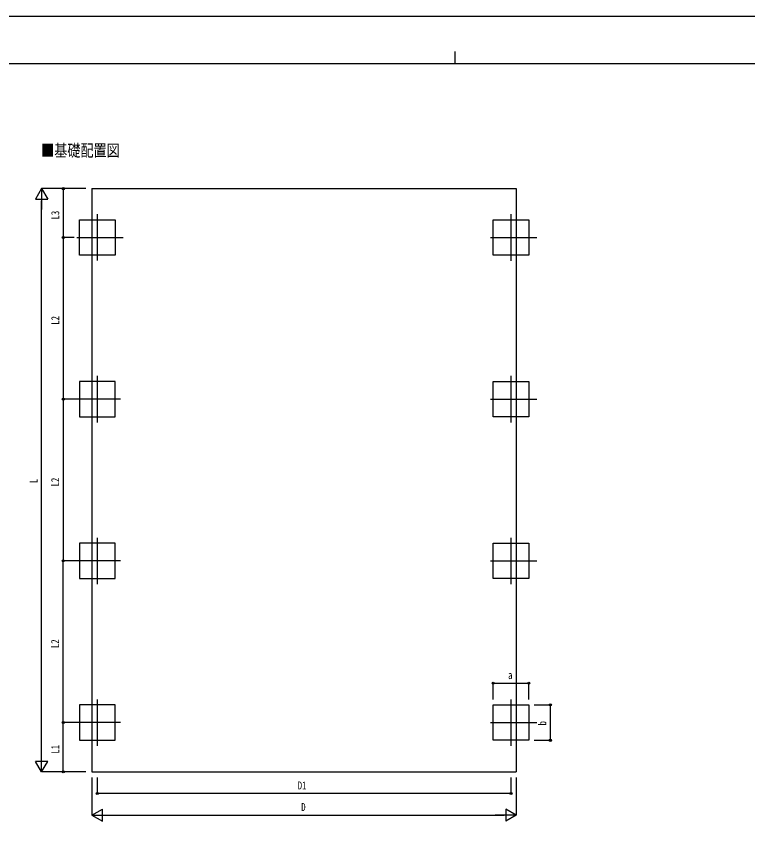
# Model space of a CAD drawing. Units: millimetres, scale not verified. Extents: x -18922 to 18922, y -13365 to 13365.
# Drawn here: x -8155 to 5407, y -1835 to 13365 of the extents above; entities that cross this region are included whole.
import ezdxf
from ezdxf.enums import TextEntityAlignment as Align

# ---------------------------------------------------------------- set-up
doc = ezdxf.new("R2010")
doc.units = ezdxf.units.MM
doc.header["$LTSCALE"] = 50
for name, color, linetype in [('0-2_USER1', 3, 'Continuous'), ('0-4_YKK_12', 2, 'Continuous'), ('0-6_YKK_A1', 4, 'Continuous'), ('0-7_YKK_D', 6, 'Continuous'), ('0-8_YKK_ZWAK', 7, 'Continuous')]:
    doc.layers.add(name, color=color, linetype=linetype)
doc.styles.add('ＭＳ ゴシック', font='')
doc.styles.get('ＭＳ ゴシック').set_extended_font_data('MS Gothic')

msp = doc.modelspace()

# ---------------------------------------------------------------- linework, layer by layer
at = {"layer": '0-4_YKK_12'}
for p, q in [((-6654.33, 9692.87), (-6654.33, 8832.87)), ((1018.67, 9692.5), (1018.67, 8832.5)), ((-7034.33, 9262.87), (-6174.33, 9262.87)), ((638.67, 9262.5), (1498.67, 9262.5)), ((-6654.33, 6692.87), (-6654.33, 5832.87)), ((1018.67, 6692.87), (1018.67, 5832.87)), ((-6224.33, 6262.87), (-7084.33, 6262.87)), ((638.67, 6262.87), (1498.67, 6262.87)), ((-6654.33, 3692.87), (-6654.33, 2832.87)), ((1018.67, 3692.87), (1018.67, 2832.87)), ((-6224.33, 3262.87), (-7084.33, 3262.87)), ((638.67, 3262.87), (1498.67, 3262.87)), ((-6654.33, 692.87), (-6654.33, -167.13)), ((1018.67, 692.87), (1018.67, -167.13)), ((-6224.33, 262.87), (-7084.33, 262.87)), ((638.67, 262.87), (1498.67, 262.87))]:
    msp.add_line(p, q, dxfattribs=at)
at = {"layer": '0-6_YKK_A1'}
for p, q in [((-6752.83, 10168.87), (-6752.83, -652.05)), ((-6752.83, -652.05), (1117.17, -652.05))]:
    msp.add_line(p, q, dxfattribs=at)
msp.add_lwpolyline([(-6752.83, 10168.87), (1117.17, 10168.87), (1117.17, -652.05)], dxfattribs=at)
for points in [[(-6984.33, 8932.87), (-6984.33, 9592.87), (-6324.33, 9592.87), (-6324.33, 8932.87)], [(688.67, 8932.5), (688.67, 9592.5), (1348.67, 9592.5), (1348.67, 8932.5)], [(-6324.33, 5932.87), (-6324.33, 6592.87), (-6984.33, 6592.87), (-6984.33, 5932.87)], [(688.67, 5932.87), (688.67, 6592.87), (1348.67, 6592.87), (1348.67, 5932.87)], [(-6324.33, 2932.87), (-6324.33, 3592.87), (-6984.33, 3592.87), (-6984.33, 2932.87)], [(688.67, 2932.87), (688.67, 3592.87), (1348.67, 3592.87), (1348.67, 2932.87)], [(-6324.33, -67.13), (-6324.33, 592.87), (-6984.33, 592.87), (-6984.33, -67.13)], [(688.67, -67.13), (688.67, 592.87), (1348.67, 592.87), (1348.67, -67.13)]]:
    msp.add_lwpolyline(points, close=True, dxfattribs=at)
at = {"layer": '0-7_YKK_D'}
for p, q in [((-7686.43, 10168.91), (-7798.94, 9974.06)), ((-6869.83, 10168.88), (-7687.43, 10168.91)), ((-7686.43, 10168.91), (-7686.45, 9779.2)), ((-7686.43, 10168.91), (-7573.94, 9974.05)), ((-7084.33, 10168.87), (-7285.33, 10168.87)), ((-7284.33, 9262.87), (-7284.33, 10168.87)), ((-7798.94, 9974.06), (-7573.94, 9974.05)), ((-7686.86, -427.09), (-7686.44, 9943.91)), ((-7084.33, 9262.87), (-7285.33, 9262.87)), ((-7084.33, 9262.87), (-7285.33, 9262.87)), ((-7284.33, 6262.87), (-7284.33, 9262.87)), ((-7084.33, 6262.88), (-7286.27, 6262.94)), ((-7285.27, 6262.94), (-7286.27, 3262.94)), ((-7084.33, 6262.87), (-7285.33, 6262.87)), ((-7084.33, 3262.88), (-7287.27, 3262.94)), ((-7287.27, 262.94), (-7286.27, 3262.94)), ((-7084.33, 3262.88), (-7287.27, 3262.94)), ((688.67, 692.87), (688.67, 993.87)), ((688.67, 992.87), (1348.67, 992.87)), ((1348.67, 692.87), (1348.67, 993.87)), ((1448.67, 592.87), (1749.67, 592.87)), ((1748.67, -67.13), (1748.67, 592.87)), ((-7084.33, 262.87), (-7288.27, 262.94)), ((-7084.33, 262.87), (-7285.69, 262.88)), ((-7284.72, -652.12), (-7284.69, 262.88)), ((1448.67, -67.13), (1749.67, -67.13)), ((-7686.87, -652.09), (-7686.85, -262.38)), ((-7686.87, -652.09), (-7799.36, -457.23)), ((-7574.36, -457.24), (-7799.36, -457.23)), ((-7686.87, -652.09), (-7574.36, -457.24)), ((-6869.83, -652.13), (-7687.87, -652.09)), ((-7084.33, -652.13), (-7285.72, -652.12)), ((-6752.83, -755.43), (-6752.83, -1456.47)), ((-6654.33, -755.43), (-6654.33, -1056.47)), ((1018.67, -755.55), (1018.67, -1056.47)), ((1117.17, -755.55), (1117.17, -1456.47)), ((1018.67, -1055.47), (-6654.33, -1055.47)), ((-6752.83, -1455.47), (-6557.98, -1342.97)), ((-6557.98, -1567.97), (-6557.98, -1342.97)), ((1117.17, -1455.47), (922.31, -1342.97)), ((922.31, -1342.97), (922.31, -1567.97)), ((-6752.83, -1455.47), (-6557.98, -1567.97)), ((-6752.83, -1455.47), (-6363.12, -1455.47)), ((-6527.83, -1455.47), (892.17, -1455.47)), ((1117.17, -1455.47), (727.46, -1455.47)), ((1117.17, -1455.47), (922.31, -1567.97))]:
    msp.add_line(p, q, dxfattribs=at)
for centre in [(-7284.33, 10168.87), (-7284.33, 9262.87), (-7284.33, 9262.87), (-7285.27, 6262.94), (-7284.33, 6262.87), (-7286.27, 3262.94), (-7286.27, 3262.94), (688.67, 992.87), (1348.67, 992.87), (1748.67, 592.87), (-7287.27, 262.94), (-7284.69, 262.88), (1748.67, -67.13), (-7284.72, -652.12), (-6654.33, -1055.47), (1018.67, -1055.47)]:
    msp.add_circle(centre, 19.12, dxfattribs=at)
at = {"layer": '0-8_YKK_ZWAK'}
for p, q in [((-22.41, 12712.5), (-22.41, 12487.5)), ((17527.59, 12487.5), (-17572.41, 12487.5))]:
    msp.add_line(p, q, dxfattribs=at)
msp.add_lwpolyline([(-18922.5, -13365), (18922.5, -13365), (18922.5, 13365), (-18922.5, 13365)], close=True, dxfattribs=at)

# ---------------------------------------------------------------- texts
at = {"layer": '0-2_USER1', "style": 'ＭＳ ゴシック', "width": 0.8}
msp.add_text('■基礎配置図', height=222.7, dxfattribs=at).set_placement((-7696.03, 10698.46), align=Align.BOTTOM_LEFT)
at = {"layer": '0-7_YKK_D', "style": 'ＭＳ ゴシック', "width": 0.8}
for s, rotation, p in [('L3', 90, (-7316.33, 9597.07)), ('L2', 90, (-7316.33, 7644.07)), ('L', 89.998, (-7718.65, 4704.41)), ('L2', 89.981, (-7317.81, 4644.15)), ('L2', 89.981, (-7318.81, 1644.15)), ('b', 90, (1716.67, 208.87)), ('L1', 89.998, (-7316.71, -313.42))]:
    msp.add_text(s, height=148.5, rotation=rotation, dxfattribs=at).set_placement(p, align=Align.BOTTOM_LEFT)
for s, p in [('a', (964.67, 1024.87)), ('D1', (-2936.63, -1023.47)), ('D', (-2871.83, -1423.47))]:
    msp.add_text(s, height=148.5, dxfattribs=at).set_placement(p, align=Align.BOTTOM_LEFT)

doc.saveas('drawing.dxf')
